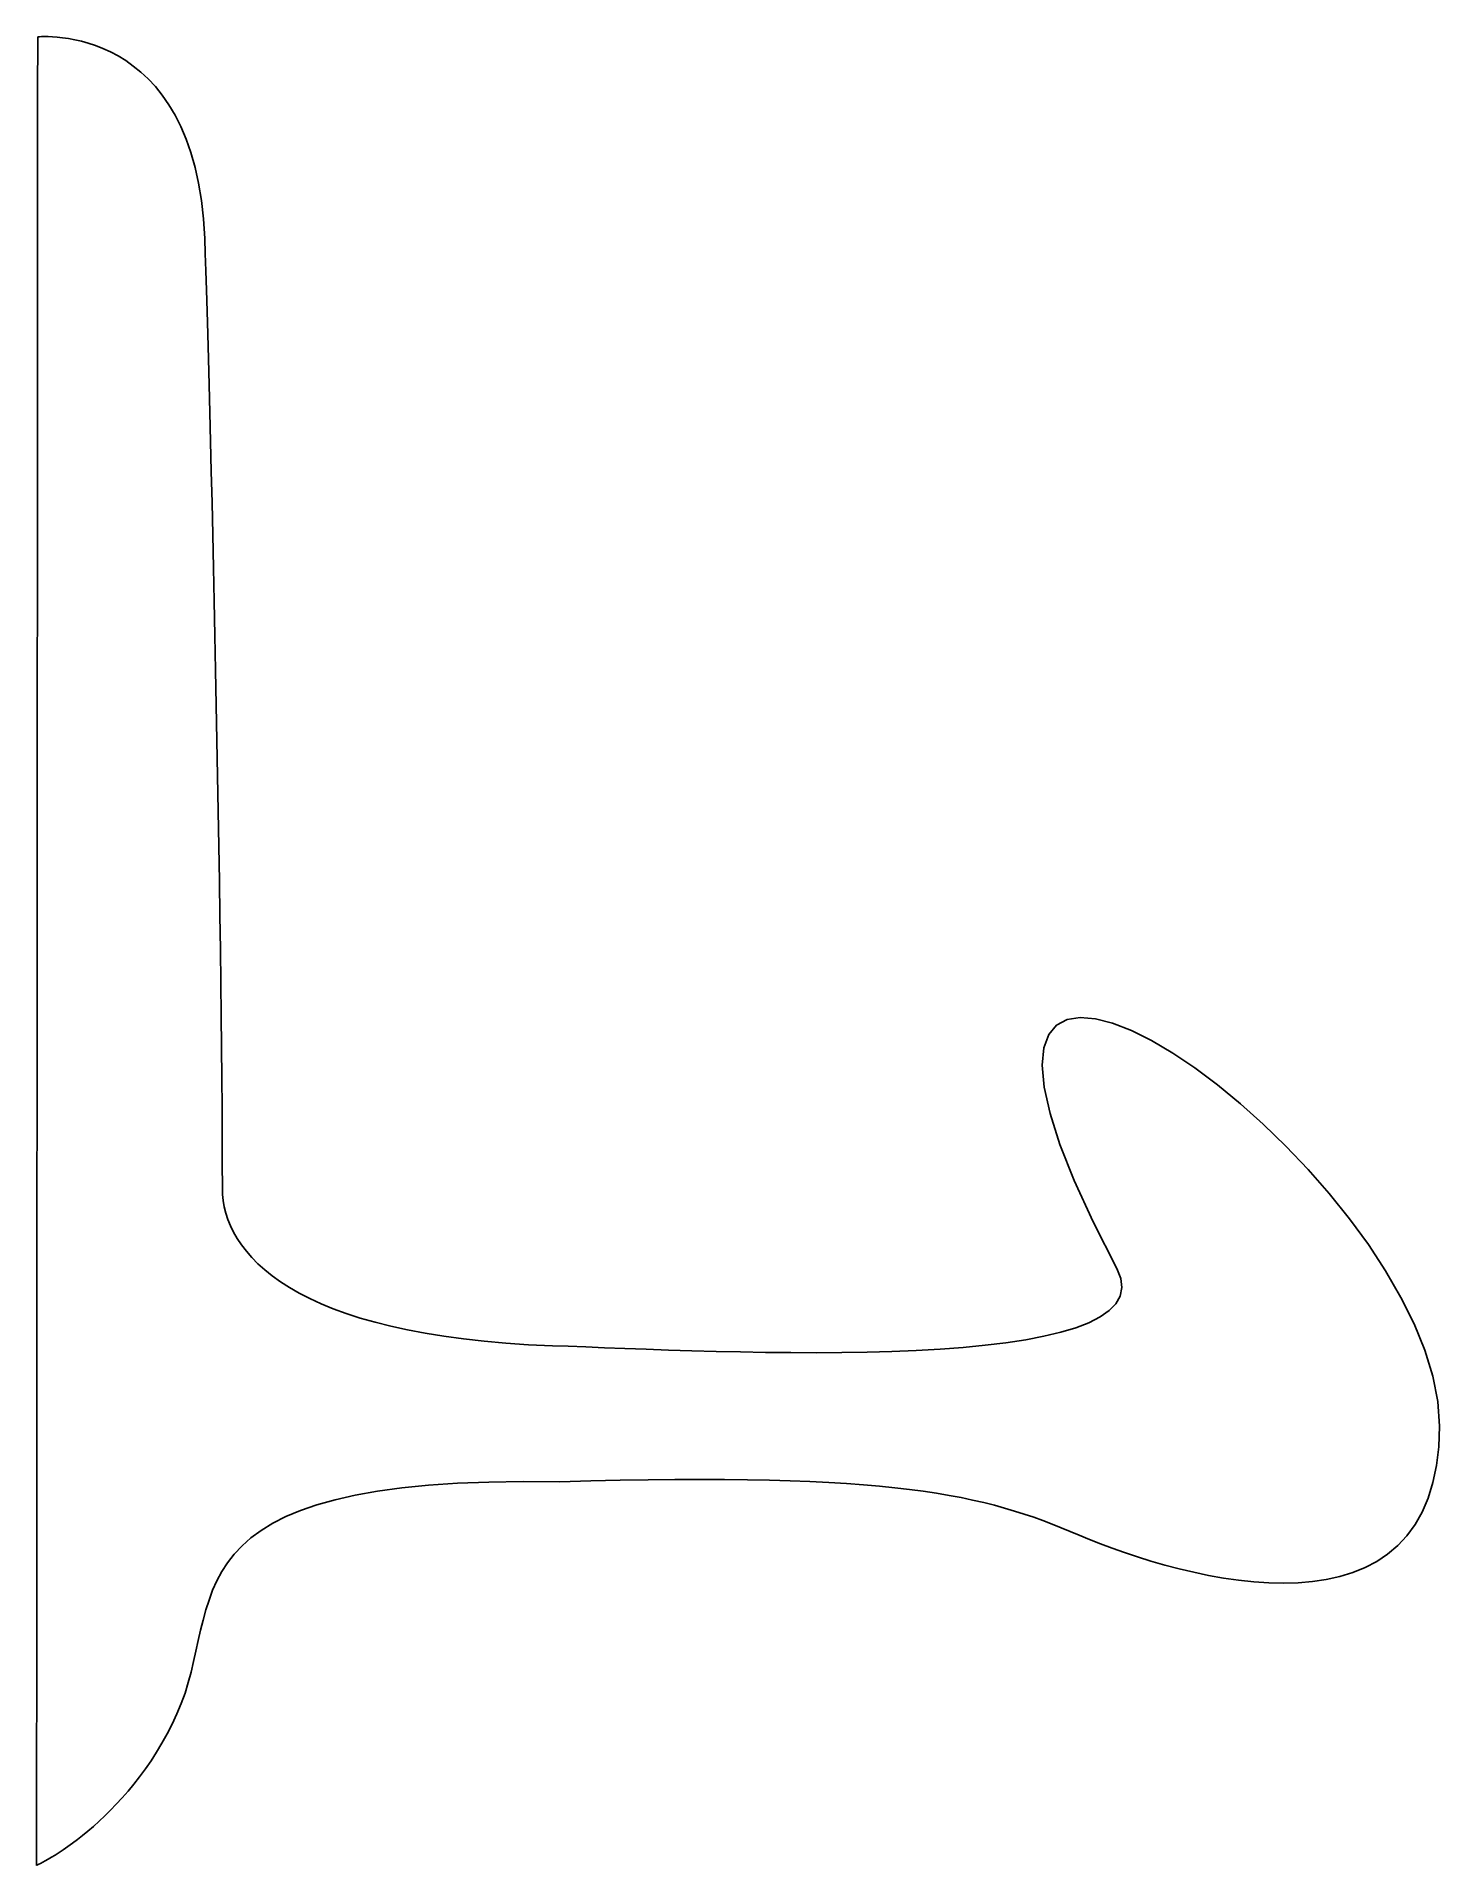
# Model space of a CAD drawing. Extents: x 0 to 511, y 1 to 667.
import ezdxf

# ---------------------------------------------------------------- set-up
doc = ezdxf.new("R2010")
doc.units = 0
doc.layers.add('Rendered', color=7, linetype='CONTINUOUS')

msp = doc.modelspace()

# ---------------------------------------------------------------- linework, layer by layer
at = {"layer": 'Rendered', "color": 7}
for p, q in [((0.791629, 645.643828), (0.804233, 666.427588)), ((0.804233, 666.427588), (0.969877, 666.442068)), ((0.969877, 666.442068), (1.453088, 666.474468)), ((1.453088, 666.474468), (2.233291, 666.508148)), ((2.233291, 666.508148), (3.289907, 666.526388)), ((3.289907, 666.526388), (4.602359, 666.512468)), ((4.602359, 666.512468), (6.15007, 666.449748)), ((6.15007, 666.449748), (7.912463, 666.321524)), ((7.912463, 666.321524), (9.86896, 666.11114)), ((9.86896, 666.11114), (11.998984, 665.801916)), ((11.998984, 665.801916), (14.281957, 665.377156)), ((14.281957, 665.377156), (16.697302, 664.820196)), ((16.697302, 664.820196), (19.224442, 664.114356)), ((19.224442, 664.114356), (21.8428, 663.242956)), ((21.8428, 663.242956), (24.531798, 662.189308)), ((24.531798, 662.189308), (27.270858, 660.93674)), ((27.270858, 660.93674), (30.039404, 659.468572)), ((30.039404, 659.468572), (32.816858, 657.768132)), ((32.816858, 657.768132), (35.582642, 655.818724)), ((35.582642, 655.818724), (38.316179, 653.603684)), ((38.316179, 653.603684), (40.996893, 651.106324)), ((0.779018, 624.859748), (0.791629, 645.643828)), ((40.996893, 651.106324), (43.604206, 648.309964)), ((43.604206, 648.309964), (46.117539, 645.197932)), ((46.117539, 645.197932), (48.516316, 641.753548)), ((48.516316, 641.753548), (50.77996, 637.960124)), ((50.77996, 637.960124), (52.887894, 633.800988)), ((52.887894, 633.800988), (54.819538, 629.25946)), ((54.819538, 629.25946), (56.554318, 624.31886)), ((0.766407, 604.07566), (0.779018, 624.859748)), ((56.554318, 624.31886), (58.071654, 618.962508)), ((58.071654, 618.962508), (59.35097, 613.173732)), ((59.35097, 613.173732), (60.37169, 606.935836)), ((60.37169, 606.935836), (61.113234, 600.232156)), ((0.753796, 583.29158), (0.766407, 604.07566)), ((61.113234, 600.232156), (61.555025, 593.046012)), ((61.555025, 593.046012), (61.755418, 587.580236)), ((61.755418, 587.580236), (61.967822, 581.329028)), ((0.741185, 562.507492), (0.753796, 583.29158)), ((61.967822, 581.329028), (62.191039, 574.33654)), ((62.191039, 574.33654), (62.423874, 566.646916)), ((62.423874, 566.646916), (62.665131, 558.3043)), ((0.728574, 541.723412), (0.741185, 562.507492)), ((62.665131, 558.3043), (62.913613, 549.352836)), ((62.913613, 549.352836), (63.168124, 539.836684)), ((0.715963, 520.939324), (0.728574, 541.723412)), ((63.168124, 539.836684), (63.427467, 529.799988)), ((63.427467, 529.799988), (63.690447, 519.286892)), ((0.703352, 500.155244), (0.715963, 520.939324)), ((63.690447, 519.286892), (63.955868, 508.34154)), ((63.955868, 508.34154), (64.222532, 497.008084)), ((0.690741, 479.371156), (0.703352, 500.155244)), ((64.222532, 497.008084), (64.489244, 485.330676)), ((0.67813, 458.587068), (0.690741, 479.371156)), ((64.489244, 485.330676), (64.754807, 473.353452)), ((64.754807, 473.353452), (65.018026, 461.120572)), ((65.018026, 461.120572), (65.277704, 448.676172)), ((0.665519, 437.802988), (0.67813, 458.587068)), ((65.277704, 448.676172), (65.532644, 436.064404)), ((0.652908, 417.0189), (0.665519, 437.802988)), ((65.532644, 436.064404), (65.781651, 423.32942)), ((65.781651, 423.32942), (66.023528, 410.515364)), ((0.640297, 396.23482), (0.652908, 417.0189)), ((66.023528, 410.515364), (66.257079, 397.66638)), ((0.627686, 375.450732), (0.640297, 396.23482)), ((66.257079, 397.66638), (66.481108, 384.82662)), ((66.481108, 384.82662), (66.694418, 372.040228)), ((0.615075, 354.666652), (0.627686, 375.450732)), ((66.694418, 372.040228), (66.895814, 359.351356)), ((66.895814, 359.351356), (67.084099, 346.804148)), ((0.602464, 333.882564), (0.615075, 354.666652)), ((67.084099, 346.804148), (67.258076, 334.442756)), ((0.589853, 313.098476), (0.602464, 333.882564)), ((67.258076, 334.442756), (67.41655, 322.311316)), ((67.41655, 322.311316), (67.558325, 310.453988)), ((0.577242, 292.314396), (0.589853, 313.098476)), ((67.558325, 310.453988), (67.682202, 298.914916)), ((368.589287, 303.535044), (371.446655, 306.929092)), ((371.446655, 306.929092), (375.297415, 308.962708)), ((375.297415, 308.962708), (380.042447, 309.71078)), ((380.042447, 309.71078), (385.582631, 309.248188)), ((385.582631, 309.248188), (391.818847, 307.649844)), ((391.818847, 307.649844), (398.651967, 304.99062)), ((366.824431, 298.705668), (368.589287, 303.535044)), ((398.651967, 304.99062), (405.982863, 301.34542)), ((405.982863, 301.34542), (413.712423, 296.789132)), ((67.682202, 298.914916), (67.786989, 287.738236)), ((366.251223, 292.366068), (366.824431, 298.705668)), ((413.712423, 296.789132), (421.741527, 291.396644)), ((0.564631, 271.530308), (0.577242, 292.314396)), ((67.786989, 287.738236), (67.871486, 276.968116)), ((366.968767, 284.441356), (366.251223, 292.366068)), ((421.741527, 291.396644), (429.971047, 285.242852)), ((369.076199, 274.856644), (366.968767, 284.441356)), ((429.971047, 285.242852), (438.301855, 278.402644)), ((67.871486, 276.968116), (67.934502, 266.648692)), ((372.672639, 263.537044), (369.076199, 274.856644)), ((438.301855, 278.402644), (446.634839, 270.950916)), ((0.55202, 250.746228), (0.564631, 271.530308)), ((67.934502, 266.648692), (67.974838, 256.824108)), ((446.634839, 270.950916), (454.870871, 262.962556)), ((377.857207, 250.407652), (372.672639, 263.537044)), ((454.870871, 262.962556), (462.910831, 254.512452)), ((67.974838, 256.824108), (67.991294, 247.538516)), ((462.910831, 254.512452), (470.655599, 245.6755)), ((0.539409, 229.96214), (0.55202, 250.746228)), ((67.991294, 247.538516), (68.067102, 245.361772)), ((384.729023, 235.39358), (377.857207, 250.407652)), ((68.067102, 245.361772), (68.298033, 243.144924)), ((68.298033, 243.144924), (68.692296, 240.894508)), ((68.692296, 240.894508), (69.258102, 238.617036)), ((470.655599, 245.6755), (478.006047, 236.526596)), ((69.258102, 238.617036), (70.003662, 236.319044)), ((70.003662, 236.319044), (70.937186, 234.00706)), ((70.937186, 234.00706), (72.066886, 231.687596)), ((393.387207, 218.419948), (384.729023, 235.39358)), ((478.006047, 236.526596), (484.863055, 227.14062)), ((0.526798, 209.17806), (0.539409, 229.96214)), ((72.066886, 231.687596), (73.400973, 229.367196)), ((73.400973, 229.367196), (74.947656, 227.052372)), ((74.947656, 227.052372), (76.715146, 224.749652)), ((484.863055, 227.14062), (491.127511, 217.592468)), ((76.715146, 224.749652), (78.711656, 222.465572)), ((78.711656, 222.465572), (80.945399, 220.206644)), ((80.945399, 220.206644), (83.424575, 217.979404)), ((83.424575, 217.979404), (86.157407, 215.79038)), ((86.157407, 215.79038), (89.152095, 213.646084)), ((89.152095, 213.646084), (92.416863, 211.55306)), ((394.837671, 214.816228), (393.387207, 218.419948)), ((395.229415, 211.494404), (394.837671, 214.816228)), ((491.127511, 217.592468), (496.700271, 207.957036)), ((0.514187, 188.393972), (0.526798, 209.17806)), ((92.416863, 211.55306), (95.959911, 209.51782)), ((95.959911, 209.51782), (99.789447, 207.546892)), ((99.789447, 207.546892), (103.913695, 205.646804)), ((393.057223, 205.654108), (394.617559, 208.4439)), ((394.617559, 208.4439), (395.229415, 211.494404)), ((496.700271, 207.957036), (501.482231, 198.309212)), ((103.913695, 205.646804), (108.340863, 203.824084)), ((108.340863, 203.824084), (113.079151, 202.08526)), ((113.079151, 202.08526), (118.136775, 200.436852)), ((118.136775, 200.436852), (123.521951, 198.885388)), ((383.236583, 198.743012), (387.311615, 200.81426)), ((387.311615, 200.81426), (390.603535, 203.11442)), ((390.603535, 203.11442), (393.057223, 205.654108)), ((123.521951, 198.885388), (129.242887, 197.437396)), ((129.242887, 197.437396), (135.307783, 196.099404)), ((135.307783, 196.099404), (141.724871, 194.877924)), ((141.724871, 194.877924), (148.502343, 193.7795)), ((148.502343, 193.7795), (155.648423, 192.810644)), ((360.207807, 192.535236), (366.864055, 193.796796)), ((366.864055, 193.796796), (372.957679, 195.244876)), ((372.957679, 195.244876), (378.433567, 196.890084)), ((378.433567, 196.890084), (383.236583, 198.743012)), ((501.482231, 198.309212), (505.374263, 188.723884)), ((0.501576, 167.609884), (0.514187, 188.393972)), ((155.648423, 192.810644), (163.171311, 191.977892)), ((163.171311, 191.977892), (171.079223, 191.287772)), ((171.079223, 191.287772), (179.380375, 190.746796)), ((179.380375, 190.746796), (188.082967, 190.3615)), ((188.082967, 190.3615), (193.820983, 190.154092)), ((193.820983, 190.154092), (200.153943, 189.91066)), ((200.153943, 189.91066), (207.026727, 189.641796)), ((207.026727, 189.641796), (214.384223, 189.358092)), ((214.384223, 189.358092), (222.171295, 189.070164)), ((222.171295, 189.070164), (230.332831, 188.788596)), ((230.332831, 188.788596), (238.813703, 188.523988)), ((238.813703, 188.523988), (247.558791, 188.286948)), ((247.558791, 188.286948), (256.512975, 188.088052)), ((256.512975, 188.088052), (265.621119, 187.937916)), ((265.621119, 187.937916), (274.828119, 187.84714)), ((274.828119, 187.84714), (284.078839, 187.82634)), ((284.078839, 187.82634), (293.318167, 187.88602)), ((293.318167, 187.88602), (302.490975, 188.036884)), ((302.490975, 188.036884), (311.542143, 188.289492)), ((311.542143, 188.289492), (320.416543, 188.654444)), ((320.416543, 188.654444), (329.059055, 189.142332)), ((329.059055, 189.142332), (337.414559, 189.763756)), ((337.414559, 189.763756), (345.427935, 190.529316)), ((345.427935, 190.529316), (353.044055, 191.449612)), ((353.044055, 191.449612), (360.207807, 192.535236)), ((505.374263, 188.723884), (508.277247, 179.275948)), ((508.277247, 179.275948), (510.092055, 170.040292)), ((0.488965, 146.825804), (0.501576, 167.609884)), ((510.092055, 170.040292), (510.719567, 161.091812)), ((510.719567, 161.091812), (510.451055, 153.641612)), ((510.451055, 153.641612), (509.662303, 146.813788)), ((0.476354, 126.041716), (0.488965, 146.825804)), ((509.662303, 146.813788), (508.380647, 140.58618)), ((153.506111, 140.325708), (142.945119, 139.602572)), ((164.975687, 140.791716), (153.506111, 140.325708)), ((177.394407, 140.990356), (164.975687, 140.791716)), ((190.802823, 140.911396), (177.394407, 140.990356)), ((202.011119, 141.194276), (190.802823, 140.911396)), ((212.703311, 141.412652), (202.011119, 141.194276)), ((222.896791, 141.567228), (212.703311, 141.412652)), ((232.608943, 141.6587), (222.896791, 141.567228)), ((241.857151, 141.68774), (232.608943, 141.6587)), ((250.658807, 141.6551), (241.857151, 141.68774)), ((259.031287, 141.56146), (250.658807, 141.6551)), ((266.991983, 141.407508), (259.031287, 141.56146)), ((274.558287, 141.193948), (266.991983, 141.407508)), ((281.747575, 140.921468), (274.558287, 141.193948)), ((288.577231, 140.59078), (281.747575, 140.921468)), ((295.064655, 140.20258), (288.577231, 140.59078)), ((301.227231, 139.757564), (295.064655, 140.20258)), ((307.082335, 139.256428), (301.227231, 139.757564)), ((508.380647, 140.58618), (506.633431, 134.936604)), ((108.975927, 134.3429), (102.349559, 132.487276)), ((116.308119, 135.992452), (108.975927, 134.3429)), ((124.386671, 137.425724), (116.308119, 135.992452)), ((133.252159, 138.6325), (124.386671, 137.425724)), ((142.945119, 139.602572), (133.252159, 138.6325)), ((312.647359, 138.699868), (307.082335, 139.256428)), ((317.939687, 138.088596), (312.647359, 138.699868)), ((322.976703, 137.423292), (317.939687, 138.088596)), ((327.775807, 136.704668), (322.976703, 137.423292)), ((332.354367, 135.93342), (327.775807, 136.704668)), ((336.729783, 135.110252), (332.354367, 135.93342)), ((340.919439, 134.235844), (336.729783, 135.110252)), ((344.940711, 133.310908), (340.919439, 134.235844)), ((348.810991, 132.336148), (344.940711, 133.310908)), ((506.633431, 134.936604), (504.447999, 129.842916)), ((91.052063, 128.1987), (86.299823, 125.78618)), ((96.388455, 130.435812), (91.052063, 128.1987)), ((102.349559, 132.487276), (96.388455, 130.435812)), ((352.547671, 131.312252), (348.810991, 132.336148)), ((356.168135, 130.239916), (352.547671, 131.312252)), ((359.689767, 129.119852), (356.168135, 130.239916)), ((363.129943, 127.95274), (359.689767, 129.119852)), ((366.506071, 126.7393), (363.129943, 127.95274)), ((369.835519, 125.480212), (366.506071, 126.7393)), ((504.447999, 129.842916), (501.851703, 125.282924)), ((0.463743, 105.257636), (0.476354, 126.041716)), ((78.385592, 120.475724), (75.142496, 117.598228)), ((82.091183, 123.208444), (78.385592, 120.475724)), ((86.299823, 125.78618), (82.091183, 123.208444)), ((373.135687, 124.176188), (369.835519, 125.480212)), ((376.423951, 122.827916), (373.135687, 124.176188)), ((379.717695, 121.4361), (376.423951, 122.827916)), ((383.398263, 119.90026), (379.717695, 121.4361)), ((387.378943, 118.321796), (383.398263, 119.90026)), ((498.871895, 121.234484), (495.535903, 117.675412)), ((501.851703, 125.282924), (498.871895, 121.234484)), ((72.321341, 114.586164), (69.881572, 111.449764)), ((75.142496, 117.598228), (72.321341, 114.586164)), ((391.632391, 116.72286), (387.378943, 118.321796)), ((396.131271, 115.125628), (391.632391, 116.72286)), ((400.848223, 113.55226), (396.131271, 115.125628)), ((405.755911, 112.024932), (400.848223, 113.55226)), ((491.871079, 114.583556), (487.904775, 111.936732)), ((495.535903, 117.675412), (491.871079, 114.583556)), ((67.782636, 108.199228), (65.983979, 104.84478)), ((69.881572, 111.449764), (67.782636, 108.199228)), ((410.826983, 110.565804), (405.755911, 112.024932)), ((416.034103, 109.197044), (410.826983, 110.565804)), ((421.349919, 107.940828), (416.034103, 109.197044)), ((426.747087, 106.819308), (421.349919, 107.940828)), ((432.198255, 105.85466), (426.747087, 106.819308)), ((474.470415, 106.444852), (469.571631, 105.356524)), ((479.177103, 107.889548), (474.470415, 106.444852)), ((483.664335, 109.712788), (479.177103, 107.889548)), ((487.904775, 111.936732), (483.664335, 109.712788)), ((0.451132, 84.473548), (0.463743, 105.257636)), ((64.445048, 101.39662), (63.125287, 97.864988)), ((65.983979, 104.84478), (64.445048, 101.39662)), ((437.676095, 105.069052), (432.198255, 105.85466)), ((443.153239, 104.484644), (437.676095, 105.069052)), ((448.602359, 104.123612), (443.153239, 104.484644)), ((453.996103, 104.008116), (448.602359, 104.123612)), ((459.307127, 104.160324), (453.996103, 104.008116)), ((464.508079, 104.602404), (459.307127, 104.160324)), ((469.571631, 105.356524), (464.508079, 104.602404)), ((61.984145, 94.260076), (60.981066, 90.592108)), ((63.125287, 97.864988), (61.984145, 94.260076)), ((60.075496, 86.8713), (59.226882, 83.107868)), ((60.981066, 90.592108), (60.075496, 86.8713)), ((0.438522, 63.689468), (0.451132, 84.473548)), ((59.226882, 83.107868), (58.394671, 79.312028)), ((57.538309, 75.49398), (56.617241, 71.663964)), ((58.394671, 79.312028), (57.538309, 75.49398)), ((55.590913, 67.832172), (54.418773, 64.008828)), ((56.617241, 71.663964), (55.590913, 67.832172)), ((0.42591, 42.90538), (0.438522, 63.689468)), ((53.060265, 60.204156), (51.474837, 56.428356)), ((54.418773, 64.008828), (53.060265, 60.204156)), ((51.474837, 56.428356), (49.72127, 52.743564)), ((47.891162, 49.203876), (45.993182, 45.807444)), ((49.72127, 52.743564), (47.891162, 49.203876)), ((0.4133, 22.121292), (0.42591, 42.90538)), ((44.036002, 42.55242), (42.02829, 39.436972)), ((45.993182, 45.807444), (44.036002, 42.55242)), ((37.895957, 33.617372), (35.788675, 30.909532)), ((39.978719, 36.459212), (37.895957, 33.617372)), ((42.02829, 39.436972), (39.978719, 36.459212)), ((33.665544, 28.333932), (31.535234, 25.888652)), ((35.788675, 30.909532), (33.665544, 28.333932)), ((0.400689, 1.337212), (0.4133, 22.121292)), ((27.287755, 21.381692), (25.187928, 19.316412)), ((29.406414, 23.571852), (27.287755, 21.381692)), ((31.535234, 25.888652), (29.406414, 23.571852)), ((19.08814, 13.850892), (17.150342, 12.266332)), ((21.07945, 15.552812), (19.08814, 13.850892)), ((23.115603, 17.374012), (21.07945, 15.552812)), ((25.187928, 19.316412), (23.115603, 17.374012)), ((10.107682, 7.065772), (8.567502, 6.040812)), ((11.744727, 8.198972), (10.107682, 7.065772)), ((13.469966, 9.442252), (11.744727, 8.198972)), ((15.274727, 10.797452), (13.469966, 9.442252)), ((17.150342, 12.266332), (15.274727, 10.797452)), ((0.495362, 1.381212), (0.400689, 1.337212)), ((0.773603, 1.515292), (0.495362, 1.381212)), ((1.22674, 1.740972), (0.773603, 1.515292)), ((1.846103, 2.060092), (1.22674, 1.740972)), ((2.623023, 2.474492), (1.846103, 2.060092)), ((3.548828, 2.986092), (2.623023, 2.474492)), ((4.614849, 3.596652), (3.548828, 2.986092)), ((5.812416, 4.308092), (4.614849, 3.596652)), ((7.132857, 5.122172), (5.812416, 4.308092)), ((8.567502, 6.040812), (7.132857, 5.122172))]:
    msp.add_line(p, q, dxfattribs=at)

doc.saveas('drawing.dxf')
